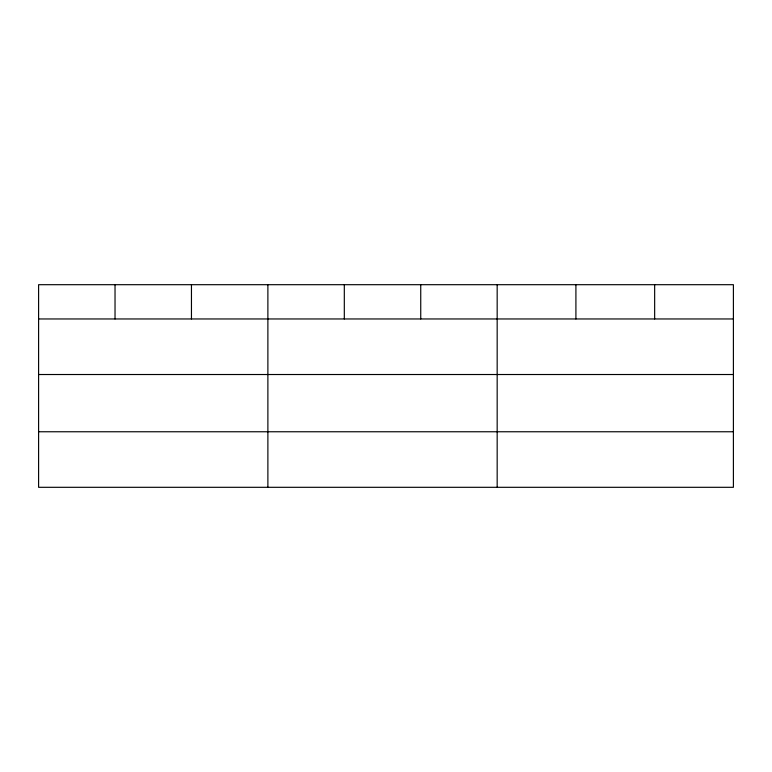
<?xml version="1.0" encoding="UTF-8"?>
<svg xmlns="http://www.w3.org/2000/svg" width="772" height="772" viewBox="0 0 772 772"><rect width="100%" height="100%" fill="white"/><g stroke="black" fill="none" stroke-linecap="round" stroke-linejoin="round"><path stroke-width="1.16" d="M733.4 374.517L733.4 284.694L38.6 284.694L38.6 487.306L733.4 487.306L733.4 374.517L38.6 374.517M38.6 318.961L733.4 318.961M38.6 431.76L733.4 431.76M654.656 284.694L654.656 318.961M575.912 284.694L575.912 318.961M497.168 284.694L497.168 487.306M420.74 284.694L420.74 318.961M344.312 284.694L344.312 318.961M267.884 284.694L267.884 487.306M191.456 284.694L191.456 318.961M115.028 284.694L115.028 318.961"/></g></svg>
